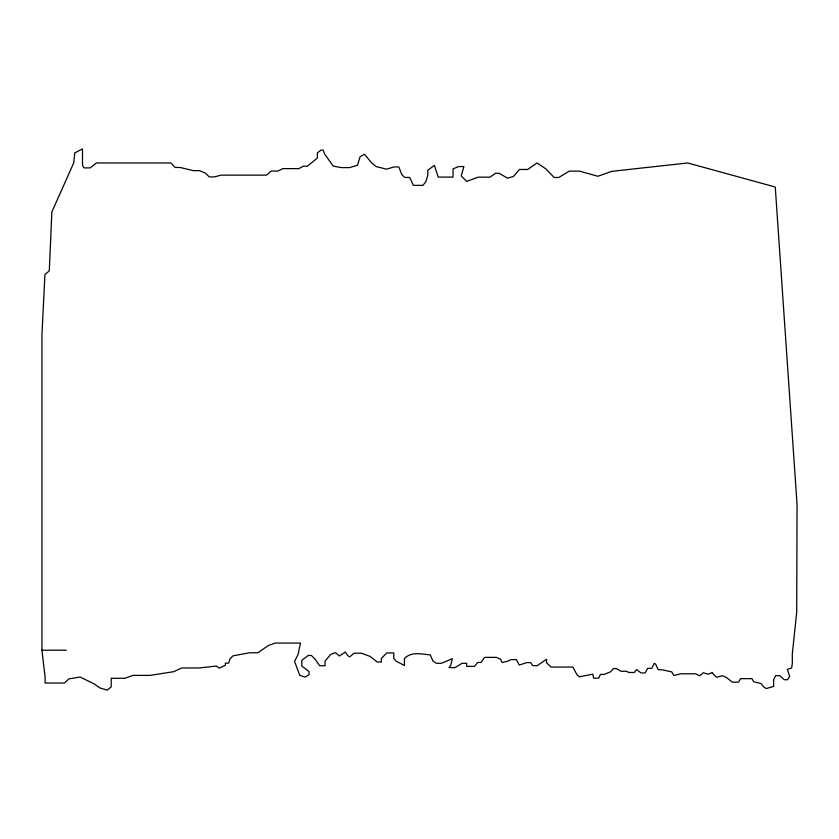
<?xml version="1.0" encoding="UTF-8"?>
<svg xmlns="http://www.w3.org/2000/svg" width="839" height="839" viewBox="0 0 839 839"><rect width="100%" height="100%" fill="white"/><g stroke="black" fill="none" stroke-linecap="round" stroke-linejoin="round"><path stroke-width="1.26" d="M41.95 650.204L45.107 677.199L45.107 683.051L64.467 683.051L68.966 678.856L80.104 677.042L93.937 683.775L99.82 687.907L107.182 690.13L111.199 686.942L111.199 678.3L124.801 678.3L133.023 675.385L149.992 675.385L173.809 671.672L181.717 667.98L199.053 667.98L216.389 666.061L219.315 668.138L225.345 665.296L225.345 663.135L228.596 663.135L230.075 658.772L232.969 655.857L249.613 652.752L257.814 652.752L268.407 645.527L275.161 643.073L300.477 643.073L298.034 654.619L294.562 661.405L299.764 675.343L305.134 677.083L309.056 674.65L309.056 671.588L301.736 665.956L301.736 660.45L308.238 655.437L311.332 655.437L314.982 659.034L319.659 665.736L325.039 665.736L325.039 661.111L330.671 654.451L335.474 652.648L339.365 655.993L345.364 652.05L347.619 655.479L349.758 656.895L354.037 653.214L361.305 653.214L369.999 656.35L377.267 662.044L381.367 662.044L381.367 658.531L386.632 652.931L393.816 652.931L393.816 658.531L396.197 661.226L404.398 665.474L404.398 658.531C411.561 651.179 421.566 654.242 430.292 654.871L432.924 660.996L436.322 663.282L441.461 663.282L452.305 658.646L450.805 665.138L448.97 667.613L455.053 667.613L462.048 663.313L466.662 663.313L466.662 666.376L474.465 666.376L477.748 662.443L481.041 662.443L484.533 657.377L496.331 657.377L500.579 659.192L502.037 662.474L508.046 661.122L510.731 659.611L516.373 659.611L519.257 665.054L526.556 662.621L530.762 662.621L532.702 665.642L537.317 665.642L546.577 659.234L546.577 662.883L551.108 667.057L572.848 667.057L576.98 674.734L579.235 676.832L592.827 674.147L593.624 678.174L598.752 678.174L600.409 674.409L604.059 674.409L610.729 671.735L613.351 668.578L616.487 668.578L620.86 671.263L626.502 671.263L628.768 672.469L634.399 672.469L636.539 669.585L641.069 672.941L645.181 672.941L647.582 668.41L651.693 668.41L654.263 663.387L655.626 664.089L658.175 669.69L661.772 669.69L671.787 671.924L673.843 675.479L680.828 673.79L695.636 673.79L699.81 675.773L703.302 672.763L708.231 674.199L712.5 672.448L712.5 673.329L716.548 677.251L722.515 675.731L726.27 677.377L732.321 682.138L738.477 682.138L740.638 678.646L751.954 678.646L753.705 681.782L761.183 683.565L763.626 686.868L766.206 688.546L773.61 686.449L773.61 679.789L775.624 675.636L779.735 675.636L784.329 679.726L787.559 679.726L789.688 676.224L787.307 669.438L791.67 667.917L792.31 663.586L792.31 653.948L796.714 612.113L797.05 504.333L775.257 187.013L687.707 162.965L611.862 171.334L597.829 176.274L579.56 171.135L569.303 171.135L558.764 177.49L554.149 177.49L545.979 168.964L537.044 162.965L527.647 169.478L519.446 169.478L513.416 176.484L507.501 178.162L499.079 173.254L495.492 173.254L490.081 177.155L478.199 177.155L466.652 181.413L461.24 175.938L463.894 166.562L458.765 166.562L453.06 168.88L453.06 177.092L438.189 177.092L434.424 165.367L427.806 170.223L427.806 175.361L425.845 181.727L422.971 185.346L413.396 185.346L409.684 177.448L404.776 177.448L401.818 174.606L398.819 166.961L393.921 166.961L386.559 169.195L376.113 166.562L371.698 162.965L364.42 154.208L360.025 156.851L357.55 165.22L349.706 167.601L341.211 167.601L333.146 166.059L324.85 154.334L323.057 150.087L321.012 150.087L317.362 152.918L317.362 158.047L307.441 166.174L303.34 166.174L298.831 168.629L282.932 168.629L277.835 171.051L271.154 171.051L266.54 175.131L221.192 175.131L214.239 176.924L209.236 176.924L205.681 173.222L199.535 170.642L193.222 170.642L180.259 167.485L175.131 167.485L170.946 162.965L96.412 162.965L90.193 167.905L84.036 167.905L82.505 165.241L82.505 148.87L74.786 152.929L73.696 162.965L51.861 211.963L49.291 270.892L44.928 274.479L41.95 334.792L41.95 650.204L66.312 650.204"/></g></svg>
